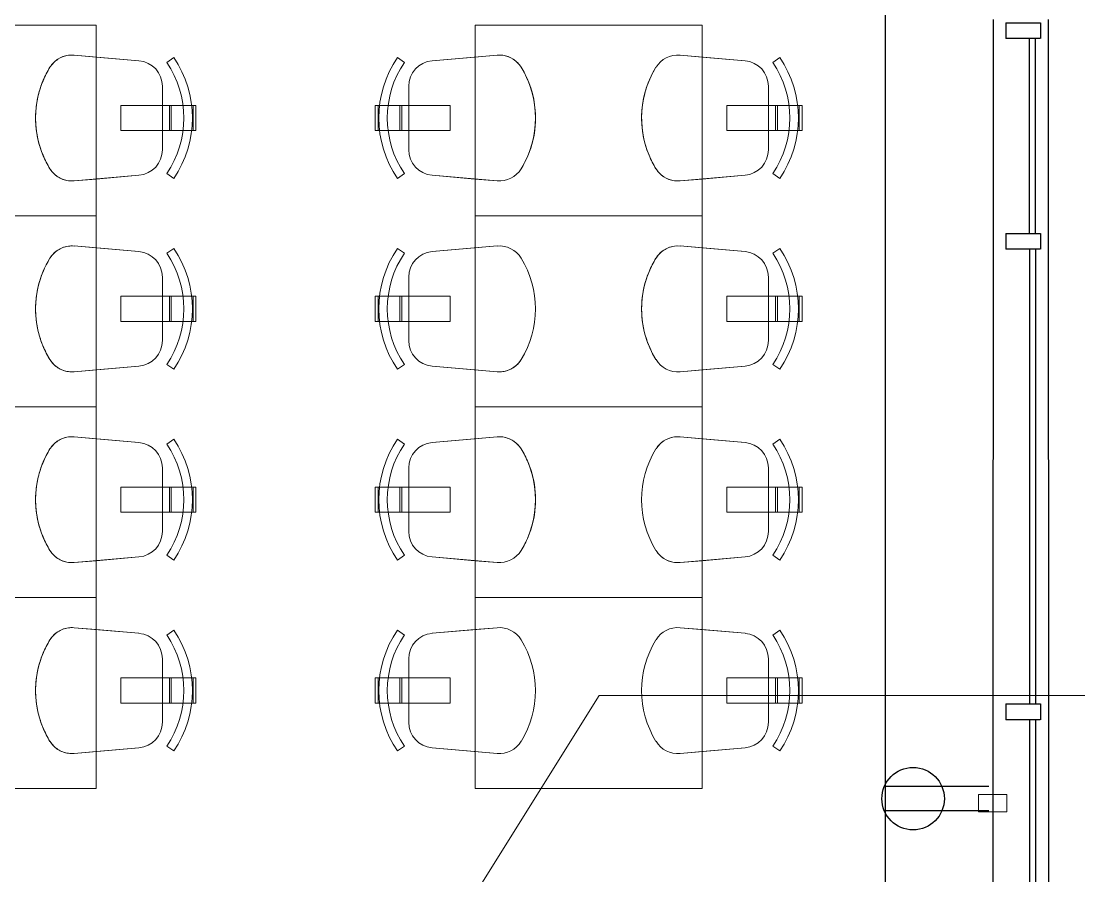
# Model space of a CAD drawing. Header units: inches. Extents: x 25273 to 28081, y 11840 to 13753.
# Drawn here: x 27738.3 to 27905.9, y 12159.6 to 12294.9 of the extents above; entities that cross this region are included whole.
import ezdxf
from ezdxf.xclip import XClip

# ---------------------------------------------------------------- set-up
doc = ezdxf.new("R2010")
doc.units = ezdxf.units.IN
doc.header["$MEASUREMENT"] = 0
doc.header["$XCLIPFRAME"] = 2
doc.linetypes.add('L1$0$Plaza America BA02$0$CENTER2', pattern=[1.125, 0.75, -0.125, 0.125, -0.125])
doc.linetypes.add('L1$0$SAG 02ATL Ste230PHII$0$CENTER2', pattern=[1.125, 0.75, -0.125, 0.125, -0.125])
for name, color, linetype in [('L1$0$A-Glaz', 92, 'Continuous'), ('L1$0$Plaza America BA02$0$A-Column grid', 252, 'L1$0$Plaza America BA02$0$CENTER2'), ('L1$0$SAG 02ATL Ste230PHII$0$A-Column grid', 252, 'L1$0$SAG 02ATL Ste230PHII$0$CENTER2')]:
    doc.layers.add(name, color=color, linetype=linetype)
for name, color, linetype, lineweight in [('X1$0$A-ANNO-KEYN', 231, 'Continuous', 9), ('X1$0$A-ANNO-NOTE', 131, 'Continuous', 30), ('X1$0$E-ELEC-FIXT', 91, 'Continuous', 9), ('X1$0$I-FURN', 30, 'Continuous', 9), ('X1$0$Plaza America_Tower 1_2nd Floor -REVIT_dwg', 8, 'Continuous', 9)]:
    doc.layers.add(name, color=color, linetype=linetype, lineweight=lineweight)

# ---------------------------------------------------------------- blocks, each defined once
blk = doc.blocks.new('L1')
at = {"layer": 'L1$0$A-Glaz'}
for p, q in [((27892.31, 12295.17), (27892.24, 12150.42)), ((27894.3, 12294.67), (27894.3, 12292.17)), ((27894.3, 12294.67), (27899.8, 12294.67)), ((27899.8, 12294.67), (27899.8, 12292.17)), ((27901.05, 12295.17), (27901.06, 12150.42)), ((27899.74, 12292.17), (27894.3, 12292.17)), ((27898.05, 12261.29), (27898.05, 12292.17)), ((27899.05, 12261.29), (27899.05, 12292.17)), ((27894.3, 12261.29), (27899.8, 12261.29)), ((27894.3, 12261.29), (27894.3, 12258.79)), ((27899.8, 12261.29), (27899.8, 12258.79)), ((27899.74, 12258.79), (27894.3, 12258.79)), ((27898.05, 12258.79), (27898.05, 12186.79)), ((27899.05, 12258.79), (27899.05, 12186.79)), ((27894.3, 12186.79), (27894.3, 12184.29)), ((27894.3, 12186.79), (27899.8, 12186.79)), ((27899.8, 12186.79), (27899.8, 12184.29)), ((27899.74, 12184.29), (27894.3, 12184.29)), ((27898.05, 12184.29), (27898.05, 12153.42)), ((27899.05, 12184.29), (27899.05, 12153.42))]:
    blk.add_line(p, q, dxfattribs=at)
at = {"layer": 'L1$0$Plaza America BA02$0$A-Column grid'}
blk.add_line((27875.23, 13666.96), (27875.23, 12053.77), dxfattribs=at)
at = {"layer": 'L1$0$SAG 02ATL Ste230PHII$0$A-Column grid', "linetype": 'Continuous'}
blk.add_line((27875.23, 13666.96), (27875.23, 12053.77), dxfattribs=at)
blk = doc.blocks.new('X1$0$30 x 60 table45 - 30 x 60 table-4786126-FIRST FLOOR POWER _ SIGNAL')
at = {"layer": 'X1$0$I-FURN'}
for p, q in [((3042.85, 795.88), (3006.85, 795.88)), ((3006.85, 795.88), (3006.85, 765.65)), ((3006.85, 765.65), (3006.85, 795.88)), ((3006.85, 795.88), (3042.85, 795.88)), ((3042.85, 765.65), (3042.85, 795.88)), ((3042.85, 795.88), (3042.85, 765.65)), ((3006.85, 765.65), (3042.85, 765.65)), ((3042.85, 765.65), (3006.85, 765.65))]:
    blk.add_line(p, q, dxfattribs=at)
blk = doc.blocks.new('X1$0$F-Chairs1 - Side 01-4785983-FIRST FLOOR POWER _ SIGNAL')
at = {"layer": 'X1$0$I-FURN'}
for p, q in [((-9.07, 9.03), (-9.96, 19.32)), ((-9.96, 19.32), (-9.66, 15.81)), ((-9.66, 15.81), (-9.96, 19.32)), ((9.96, 19.32), (9.07, 9.03)), ((9.66, 15.81), (9.96, 19.32)), ((9.96, 19.32), (9.66, 15.81)), ((-9.66, 15.81), (-9.07, 9.03)), ((-9.07, 9.03), (-9.66, 15.81)), ((9.07, 9.03), (9.66, 15.81)), ((9.66, 15.81), (9.07, 9.03)), ((-2, 11.91), (-2, 5.32)), ((2, 11.91), (-2, 11.91)), ((-2, 11.91), (2, 11.91)), ((-2, 5.32), (-2, 11.91)), ((2, 11.91), (2, 5.32)), ((2, 5.32), (2, 11.91)), ((5.02, 5.32), (-5.02, 5.32)), ((-5.02, 5.32), (5.02, 5.32)), ((5.02, 5.32), (-5.02, 5.32)), ((-2, 5.32), (-2, 3.91)), ((-2, 4.21), (-2, 5.32)), ((2, 5.32), (2, 4.21)), ((2, 3.91), (2, 5.32)), ((-9.57, 3.52), (-8.8, 4.64)), ((-8.8, 4.64), (-9.57, 3.52)), ((-9.57, 3.52), (-8.8, 4.64)), ((2, 4.21), (-2, 4.21)), ((-2, 2.09), (-2, 4.21)), ((-2, 3.91), (-2, 2.09)), ((-2, 3.91), (2, 3.91)), ((2, 4.21), (2, 2.09)), ((2, 2.09), (2, 3.91)), ((8.8, 4.64), (9.57, 3.52)), ((9.57, 3.52), (8.8, 4.64)), ((8.8, 4.64), (9.57, 3.52)), ((-2, 2.09), (-2, 0.72)), ((-2, 0.72), (-2, 2.09)), ((2, 2.09), (2, 0.72)), ((2, 0.72), (2, 2.09)), ((-2, 0.72), (-2, 0)), ((-2, 0.46), (-2, 0.72)), ((2, 0.46), (-2, 0.46)), ((-2, 0.46), (-2, 0)), ((2, 0.46), (-2, 0.46)), ((2, 0.72), (2, 0.46)), ((2, 0), (2, 0.72)), ((2, 0), (2, 0.46)), ((-2, 0), (2, 0)), ((-2, 0), (2, 0))]:
    blk.add_line(p, q, dxfattribs=at)
for centre, radius, start, end in [((0, 10.06), 15.35, 58.407, 121.593), ((0, 10.06), 15.35, 58.407, 121.593), ((0, 10.06), 15.35, 58.407, 121.593), ((-5.91, 19.67), 4.06, 121.593, 184.9697), ((-5.91, 19.67), 4.06, 121.593, 184.9697), ((-5.91, 19.67), 4.06, 121.593, 184.9697), ((5.91, 19.67), 4.06, 355.0303, 58.407), ((5.91, 19.67), 4.06, 355.0303, 58.407), ((5.91, 19.67), 4.06, 355.0303, 58.407), ((-5.02, 9.38), 4.06, 184.9697, 270), ((-5.02, 9.38), 4.06, 184.9697, 270), ((-5.02, 9.38), 4.06, 184.9697, 270), ((5.02, 9.38), 4.06, 270, 355.0303), ((5.02, 9.38), 4.06, 270, 355.0303), ((5.02, 9.38), 4.06, 270, 355.0303), ((0, 17.51), 16.94, 235.6197, 304.3803), ((0, 17.51), 16.94, 235.6197, 304.3803), ((0, 17.51), 16.94, 235.6197, 304.3803), ((0, 17.51), 15.59, 235.6197, 304.3803), ((0, 17.51), 15.59, 235.6197, 304.3803), ((0, 17.51), 15.59, 235.6197, 304.3803)]:
    blk.add_arc(centre, radius, start, end, dxfattribs=at)
blk = doc.blocks.new('X1$0$30 x 60 table46 - 30 x 60 table-4786140-FIRST FLOOR POWER _ SIGNAL')
at = {"layer": 'X1$0$I-FURN'}
for p, q in [((3042.85, 795.88), (3006.85, 795.88)), ((3006.85, 795.88), (3006.85, 765.65)), ((3006.85, 765.65), (3006.85, 795.88)), ((3006.85, 795.88), (3042.85, 795.88)), ((3042.85, 765.65), (3042.85, 795.88)), ((3042.85, 795.88), (3042.85, 765.65)), ((3006.85, 765.65), (3042.85, 765.65)), ((3042.85, 765.65), (3006.85, 765.65))]:
    blk.add_line(p, q, dxfattribs=at)
blk = doc.blocks.new('X1$0$F-Chairs1 - Side 01-V97-FIRST FLOOR POWER _ SIGNAL')
at = {"layer": 'X1$0$I-FURN'}
for p, q in [((-9.07, 9.03), (-9.96, 19.32)), ((-9.96, 19.32), (-9.66, 15.81)), ((-9.66, 15.81), (-9.96, 19.32)), ((9.96, 19.32), (9.07, 9.03)), ((9.66, 15.81), (9.96, 19.32)), ((9.96, 19.32), (9.66, 15.81)), ((-9.66, 15.81), (-9.07, 9.03)), ((-9.07, 9.03), (-9.66, 15.81)), ((9.07, 9.03), (9.66, 15.81)), ((9.66, 15.81), (9.07, 9.03)), ((-2, 11.91), (-2, 5.32)), ((2, 11.91), (-2, 11.91)), ((-2, 11.91), (2, 11.91)), ((-2, 5.32), (-2, 11.91)), ((2, 11.91), (2, 5.32)), ((2, 5.32), (2, 11.91)), ((5.02, 5.32), (-5.02, 5.32)), ((-5.02, 5.32), (5.02, 5.32)), ((5.02, 5.32), (-5.02, 5.32)), ((-2, 5.32), (-2, 3.91)), ((-2, 4.21), (-2, 5.32)), ((2, 5.32), (2, 4.21)), ((2, 3.91), (2, 5.32)), ((-9.57, 3.52), (-8.8, 4.64)), ((-8.8, 4.64), (-9.57, 3.52)), ((-9.57, 3.52), (-8.8, 4.64)), ((2, 4.21), (-2, 4.21)), ((-2, 2.09), (-2, 4.21)), ((-2, 3.91), (-2, 2.09)), ((-2, 3.91), (2, 3.91)), ((2, 4.21), (2, 2.09)), ((2, 2.09), (2, 3.91)), ((8.8, 4.64), (9.57, 3.52)), ((9.57, 3.52), (8.8, 4.64)), ((8.8, 4.64), (9.57, 3.52)), ((-2, 2.09), (-2, 0.72)), ((-2, 0.72), (-2, 2.09)), ((2, 2.09), (2, 0.72)), ((2, 0.72), (2, 2.09)), ((-2, 0.72), (-2, 0)), ((-2, 0.46), (-2, 0.72)), ((2, 0.46), (-2, 0.46)), ((-2, 0.46), (-2, 0)), ((2, 0.46), (-2, 0.46)), ((2, 0.72), (2, 0.46)), ((2, 0), (2, 0.72)), ((2, 0), (2, 0.46)), ((-2, 0), (2, 0)), ((-2, 0), (2, 0))]:
    blk.add_line(p, q, dxfattribs=at)
for centre, radius, start, end in [((0, 10.06), 15.35, 58.407, 121.593), ((0, 10.06), 15.35, 58.407, 121.593), ((0, 10.06), 15.35, 67.4335, 103.5399), ((0, 10.06), 15.35, 112.5665, 121.593), ((0, 10.06), 15.35, 103.5399, 112.5665), ((0, 10.06), 15.35, 58.407, 67.4335), ((-5.91, 19.67), 4.06, 121.593, 184.9697), ((-5.91, 19.67), 4.06, 121.593, 184.9697), ((-5.91, 19.67), 4.06, 134.2684, 159.6191), ((-5.91, 19.67), 4.06, 121.593, 134.2684), ((5.91, 19.67), 4.06, 355.0303, 58.407), ((5.91, 19.67), 4.06, 355.0303, 58.407), ((5.91, 19.67), 4.06, 355.0303, 58.407), ((-5.91, 19.67), 4.06, 159.6191, 184.9697), ((-5.02, 9.38), 4.06, 184.9697, 270), ((-5.02, 9.38), 4.06, 184.9697, 270), ((-5.02, 9.38), 4.06, 184.9697, 270), ((5.02, 9.38), 4.06, 270, 355.0303), ((5.02, 9.38), 4.06, 270, 355.0303), ((5.02, 9.38), 4.06, 270, 355.0303), ((0, 17.51), 16.94, 235.6197, 304.3803), ((0, 17.51), 16.94, 235.6197, 304.3803), ((0, 17.51), 16.94, 235.6197, 304.3803), ((0, 17.51), 15.59, 235.6197, 304.3803), ((0, 17.51), 15.59, 235.6197, 304.3803), ((0, 17.51), 15.59, 235.6197, 304.3803)]:
    blk.add_arc(centre, radius, start, end, dxfattribs=at)
blk = doc.blocks.new('X1$0$30 x 60 table47 - 30 x 60 table-4786154-FIRST FLOOR POWER _ SIGNAL')
at = {"layer": 'X1$0$I-FURN'}
for p, q in [((3042.85, 795.88), (3006.85, 795.88)), ((3006.85, 795.88), (3006.85, 765.65)), ((3006.85, 765.65), (3006.85, 795.88)), ((3006.85, 795.88), (3042.85, 795.88)), ((3042.85, 765.65), (3042.85, 795.88)), ((3042.85, 795.88), (3042.85, 765.65)), ((3006.85, 765.65), (3042.85, 765.65)), ((3042.85, 765.65), (3006.85, 765.65))]:
    blk.add_line(p, q, dxfattribs=at)
blk = doc.blocks.new('X1$0$F-Chairs1 - Side 01-V98-FIRST FLOOR POWER _ SIGNAL')
at = {"layer": 'X1$0$I-FURN'}
for p, q in [((-9.07, 9.03), (-9.96, 19.32)), ((-9.96, 19.32), (-9.66, 15.81)), ((-9.66, 15.81), (-9.96, 19.32)), ((9.96, 19.32), (9.07, 9.03)), ((9.66, 15.81), (9.96, 19.32)), ((9.96, 19.32), (9.66, 15.81)), ((-9.66, 15.81), (-9.07, 9.03)), ((-9.07, 9.03), (-9.66, 15.81)), ((9.07, 9.03), (9.66, 15.81)), ((9.66, 15.81), (9.07, 9.03)), ((-2, 11.91), (-2, 5.32)), ((2, 11.91), (-2, 11.91)), ((-2, 11.91), (2, 11.91)), ((-2, 5.32), (-2, 11.91)), ((2, 11.91), (2, 5.32)), ((2, 5.32), (2, 11.91)), ((5.02, 5.32), (-5.02, 5.32)), ((-5.02, 5.32), (5.02, 5.32)), ((5.02, 5.32), (-5.02, 5.32)), ((-2, 5.32), (-2, 3.91)), ((-2, 4.21), (-2, 5.32)), ((2, 5.32), (2, 4.21)), ((2, 3.91), (2, 5.32)), ((-9.57, 3.52), (-8.8, 4.64)), ((-8.8, 4.64), (-9.57, 3.52)), ((-9.57, 3.52), (-8.8, 4.64)), ((2, 4.21), (-2, 4.21)), ((-2, 2.09), (-2, 4.21)), ((-2, 3.91), (-2, 2.09)), ((-2, 3.91), (2, 3.91)), ((2, 4.21), (2, 2.09)), ((2, 2.09), (2, 3.91)), ((8.8, 4.64), (9.57, 3.52)), ((9.57, 3.52), (8.8, 4.64)), ((8.8, 4.64), (9.57, 3.52)), ((-2, 2.09), (-2, 0.72)), ((-2, 0.72), (-2, 2.09)), ((2, 2.09), (2, 0.72)), ((2, 0.72), (2, 2.09)), ((-2, 0.72), (-2, 0)), ((-2, 0.46), (-2, 0.72)), ((2, 0.46), (-2, 0.46)), ((-2, 0.46), (-2, 0)), ((2, 0.46), (-2, 0.46)), ((2, 0.72), (2, 0.46)), ((2, 0), (2, 0.72)), ((2, 0), (2, 0.46)), ((-2, 0), (2, 0)), ((-2, 0), (2, 0))]:
    blk.add_line(p, q, dxfattribs=at)
for centre, radius, start, end in [((0, 10.06), 15.35, 58.407, 121.593), ((0, 10.06), 15.35, 58.407, 121.593), ((0, 10.06), 15.35, 58.407, 121.593), ((-5.91, 19.67), 4.06, 121.593, 184.9697), ((-5.91, 19.67), 4.06, 121.593, 184.9697), ((-5.91, 19.67), 4.06, 121.593, 184.9697), ((5.91, 19.67), 4.06, 355.0303, 58.407), ((5.91, 19.67), 4.06, 355.0303, 58.407), ((5.91, 19.67), 4.06, 33.0563, 58.407), ((5.91, 19.67), 4.06, 7.7056, 33.0563), ((5.91, 19.67), 4.06, 355.0303, 7.7056), ((-5.02, 9.38), 4.06, 184.9697, 270), ((-5.02, 9.38), 4.06, 184.9697, 270), ((-5.02, 9.38), 4.06, 184.9697, 270), ((5.02, 9.38), 4.06, 270, 355.0303), ((5.02, 9.38), 4.06, 270, 355.0303), ((5.02, 9.38), 4.06, 270, 355.0303), ((0, 17.51), 16.94, 235.6197, 304.3803), ((0, 17.51), 16.94, 235.6197, 304.3803), ((0, 17.51), 16.94, 235.6197, 304.3803), ((0, 17.51), 15.59, 235.6197, 304.3803), ((0, 17.51), 15.59, 235.6197, 304.3803), ((0, 17.51), 15.59, 235.6197, 304.3803)]:
    blk.add_arc(centre, radius, start, end, dxfattribs=at)
blk = doc.blocks.new('X1$0$30 x 60 table48 - 30 x 60 table-4786168-FIRST FLOOR POWER _ SIGNAL')
at = {"layer": 'X1$0$I-FURN'}
for p, q in [((3042.85, 795.88), (3006.85, 795.88)), ((3006.85, 795.88), (3006.85, 765.65)), ((3006.85, 765.65), (3006.85, 795.88)), ((3006.85, 795.88), (3042.85, 795.88)), ((3042.85, 765.65), (3042.85, 795.88)), ((3042.85, 795.88), (3042.85, 765.65)), ((3006.85, 765.65), (3042.85, 765.65)), ((3042.85, 765.65), (3006.85, 765.65))]:
    blk.add_line(p, q, dxfattribs=at)
blk = doc.blocks.new('X1$0$F-Chairs1 - Side 01-V99-FIRST FLOOR POWER _ SIGNAL')
at = {"layer": 'X1$0$I-FURN'}
for p, q in [((-9.07, 9.03), (-9.96, 19.32)), ((-9.96, 19.32), (-9.66, 15.81)), ((-9.66, 15.81), (-9.96, 19.32)), ((9.96, 19.32), (9.07, 9.03)), ((9.66, 15.81), (9.96, 19.32)), ((9.96, 19.32), (9.66, 15.81)), ((-9.66, 15.81), (-9.07, 9.03)), ((-9.07, 9.03), (-9.66, 15.81)), ((9.07, 9.03), (9.66, 15.81)), ((9.66, 15.81), (9.07, 9.03)), ((-2, 11.91), (-2, 5.32)), ((2, 11.91), (-2, 11.91)), ((-2, 11.91), (2, 11.91)), ((-2, 5.32), (-2, 11.91)), ((2, 11.91), (2, 5.32)), ((2, 5.32), (2, 11.91)), ((5.02, 5.32), (-5.02, 5.32)), ((-5.02, 5.32), (5.02, 5.32)), ((5.02, 5.32), (-5.02, 5.32)), ((-2, 5.32), (-2, 3.91)), ((-2, 4.21), (-2, 5.32)), ((2, 5.32), (2, 4.21)), ((2, 3.91), (2, 5.32)), ((-9.57, 3.52), (-8.8, 4.64)), ((-8.8, 4.64), (-9.57, 3.52)), ((-9.57, 3.52), (-8.8, 4.64)), ((2, 4.21), (-2, 4.21)), ((-2, 2.09), (-2, 4.21)), ((-2, 3.91), (-2, 2.09)), ((-2, 3.91), (2, 3.91)), ((2, 4.21), (2, 2.09)), ((2, 2.09), (2, 3.91)), ((8.8, 4.64), (9.57, 3.52)), ((9.57, 3.52), (8.8, 4.64)), ((8.8, 4.64), (9.57, 3.52)), ((-2, 2.09), (-2, 0.72)), ((-2, 0.72), (-2, 2.09)), ((2, 2.09), (2, 0.72)), ((2, 0.72), (2, 2.09)), ((-2, 0.72), (-2, 0)), ((-2, 0.46), (-2, 0.72)), ((2, 0.46), (-2, 0.46)), ((-2, 0.46), (-2, 0)), ((2, 0.46), (-2, 0.46)), ((2, 0.72), (2, 0.46)), ((2, 0), (2, 0.72)), ((2, 0), (2, 0.46)), ((-2, 0), (2, 0)), ((-2, 0), (2, 0))]:
    blk.add_line(p, q, dxfattribs=at)
for centre, radius, start, end in [((0, 10.06), 15.35, 58.407, 121.593), ((0, 10.06), 15.35, 58.407, 121.593), ((0, 10.06), 15.35, 94.5133, 121.593), ((0, 10.06), 15.35, 58.407, 94.5133), ((-5.91, 19.67), 4.06, 121.593, 184.9697), ((-5.91, 19.67), 4.06, 121.593, 184.9697), ((-5.91, 19.67), 4.06, 146.9437, 172.2944), ((-5.91, 19.67), 4.06, 121.593, 146.9437), ((5.91, 19.67), 4.06, 355.0303, 58.407), ((5.91, 19.67), 4.06, 355.0303, 58.407), ((5.91, 19.67), 4.06, 355.0303, 58.407), ((-5.91, 19.67), 4.06, 172.2944, 184.9697), ((-5.02, 9.38), 4.06, 184.9697, 270), ((-5.02, 9.38), 4.06, 184.9697, 270), ((-5.02, 9.38), 4.06, 184.9697, 270), ((5.02, 9.38), 4.06, 270, 355.0303), ((5.02, 9.38), 4.06, 270, 355.0303), ((5.02, 9.38), 4.06, 270, 355.0303), ((0, 17.51), 16.94, 235.6197, 304.3803), ((0, 17.51), 16.94, 235.6197, 304.3803), ((0, 17.51), 16.94, 235.6197, 304.3803), ((0, 17.51), 15.59, 235.6197, 304.3803), ((0, 17.51), 15.59, 235.6197, 304.3803), ((0, 17.51), 15.59, 235.6197, 304.3803)]:
    blk.add_arc(centre, radius, start, end, dxfattribs=at)
blk = doc.blocks.new('X1$0$F-Chairs1 - Side 01-V157-FIRST FLOOR POWER _ SIGNAL')
at = {"layer": 'X1$0$I-FURN'}
for p, q in [((2, 0), (-2, 0)), ((-2, 0), (-2, -0.46)), ((2, 0), (-2, 0)), ((-2, 0), (-2, -0.7)), ((2, -0.46), (2, 0)), ((2, -0.7), (2, 0)), ((-2, -0.46), (2, -0.46)), ((-2, -0.46), (2, -0.46)), ((-2, -0.7), (-2, -0.46)), ((-2, -0.72), (-2, -2.09)), ((-2, -2.09), (-2, -0.72)), ((2, -0.46), (2, -0.7)), ((2, -0.72), (2, -2.09)), ((2, -2.09), (2, -0.72)), ((-2, -2.09), (-2, -3.91)), ((-2, -4.21), (-2, -2.09)), ((2, -2.09), (2, -4.21)), ((2, -3.91), (2, -2.09)), ((-9.57, -3.52), (-8.8, -4.64)), ((-9.57, -3.52), (-8.8, -4.64)), ((-8.8, -4.64), (-9.57, -3.52)), ((-2, -3.91), (-2, -5.32)), ((2, -3.91), (-2, -3.91)), ((-2, -4.21), (2, -4.21)), ((-2, -5.32), (-2, -4.21)), ((2, -5.32), (2, -3.91)), ((2, -4.21), (2, -5.32)), ((8.8, -4.64), (9.57, -3.52)), ((8.8, -4.64), (9.57, -3.52)), ((9.57, -3.52), (8.8, -4.64)), ((5.02, -5.32), (-5.02, -5.32)), ((5.02, -5.32), (-5.02, -5.32)), ((-5.02, -5.32), (5.02, -5.32)), ((-2, -5.32), (-2, -11.91)), ((-2, -11.91), (-2, -5.32)), ((2, -5.32), (2, -11.91)), ((2, -11.91), (2, -5.32)), ((-9.07, -9.03), (-9.96, -19.32)), ((-9.07, -9.03), (-9.66, -15.81)), ((-9.66, -15.81), (-9.07, -9.03)), ((9.96, -19.32), (9.07, -9.03)), ((9.66, -15.81), (9.07, -9.03)), ((9.07, -9.03), (9.66, -15.81)), ((2, -11.91), (-2, -11.91)), ((-2, -11.91), (2, -11.91)), ((-9.66, -15.81), (-9.96, -19.32)), ((-9.96, -19.32), (-9.66, -15.81)), ((9.96, -19.32), (9.66, -15.81)), ((9.66, -15.81), (9.96, -19.32))]:
    blk.add_line(p, q, dxfattribs=at)
for centre, radius, start, end in [((0, -17.51), 16.94, 55.6197, 124.3803), ((0, -17.51), 16.94, 55.6197, 124.3803), ((0, -17.51), 16.94, 55.6197, 124.3803), ((0, -17.51), 15.59, 55.6197, 124.3803), ((0, -17.51), 15.59, 55.6197, 124.3803), ((0, -17.51), 15.59, 55.6197, 124.3803), ((-5.02, -9.38), 4.06, 90, 175.0303), ((-5.02, -9.38), 4.06, 90, 175.0303), ((-5.02, -9.38), 4.06, 90, 175.0303), ((5.02, -9.38), 4.06, 4.9697, 90), ((5.02, -9.38), 4.06, 4.9697, 90), ((5.02, -9.38), 4.06, 4.9697, 90), ((-5.91, -19.67), 4.06, 175.0303, 238.407), ((-5.91, -19.67), 4.06, 175.0303, 238.407), ((-5.91, -19.67), 4.06, 175.0303, 238.407), ((5.91, -19.67), 4.06, 301.593, 4.9697), ((5.91, -19.67), 4.06, 301.593, 4.9697), ((5.91, -19.67), 4.06, 301.593, 4.9697), ((0, -10.06), 15.35, 238.407, 301.593), ((0, -10.06), 15.35, 238.407, 301.593), ((0, -10.06), 15.35, 238.407, 301.593)]:
    blk.add_arc(centre, radius, start, end, dxfattribs=at)
blk = doc.blocks.new('X1$0$F-Chairs1 - Side 01-V158-FIRST FLOOR POWER _ SIGNAL')
at = {"layer": 'X1$0$I-FURN'}
for p, q in [((2, 0), (-2, 0)), ((-2, 0), (-2, -0.46)), ((2, 0), (-2, 0)), ((-2, 0), (-2, -0.7)), ((2, -0.46), (2, 0)), ((2, -0.7), (2, 0)), ((-2, -0.46), (2, -0.46)), ((-2, -0.46), (2, -0.46)), ((-2, -0.7), (-2, -0.46)), ((-2, -0.72), (-2, -2.09)), ((-2, -2.09), (-2, -0.72)), ((2, -0.46), (2, -0.7)), ((2, -0.72), (2, -2.09)), ((2, -2.09), (2, -0.72)), ((-2, -2.09), (-2, -3.91)), ((-2, -4.21), (-2, -2.09)), ((2, -2.09), (2, -4.21)), ((2, -3.91), (2, -2.09)), ((-9.57, -3.52), (-8.8, -4.64)), ((-9.57, -3.52), (-8.8, -4.64)), ((-8.8, -4.64), (-9.57, -3.52)), ((-2, -3.91), (-2, -5.32)), ((2, -3.91), (-2, -3.91)), ((-2, -4.21), (2, -4.21)), ((-2, -5.32), (-2, -4.21)), ((2, -5.32), (2, -3.91)), ((2, -4.21), (2, -5.32)), ((8.8, -4.64), (9.57, -3.52)), ((8.8, -4.64), (9.57, -3.52)), ((9.57, -3.52), (8.8, -4.64)), ((5.02, -5.32), (-5.02, -5.32)), ((5.02, -5.32), (-5.02, -5.32)), ((-5.02, -5.32), (5.02, -5.32)), ((-2, -5.32), (-2, -11.91)), ((-2, -11.91), (-2, -5.32)), ((2, -5.32), (2, -11.91)), ((2, -11.91), (2, -5.32)), ((-9.07, -9.03), (-9.96, -19.32)), ((-9.07, -9.03), (-9.66, -15.81)), ((-9.66, -15.81), (-9.07, -9.03)), ((9.96, -19.32), (9.07, -9.03)), ((9.66, -15.81), (9.07, -9.03)), ((9.07, -9.03), (9.66, -15.81)), ((2, -11.91), (-2, -11.91)), ((-2, -11.91), (2, -11.91)), ((-9.66, -15.81), (-9.96, -19.32)), ((-9.96, -19.32), (-9.66, -15.81)), ((9.96, -19.32), (9.66, -15.81)), ((9.66, -15.81), (9.96, -19.32))]:
    blk.add_line(p, q, dxfattribs=at)
for centre, radius, start, end in [((0, -17.51), 16.94, 55.6197, 124.3803), ((0, -17.51), 16.94, 55.6197, 124.3803), ((0, -17.51), 16.94, 55.6197, 124.3803), ((0, -17.51), 15.59, 55.6197, 124.3803), ((0, -17.51), 15.59, 55.6197, 124.3803), ((0, -17.51), 15.59, 55.6197, 124.3803), ((-5.02, -9.38), 4.06, 90, 175.0303), ((-5.02, -9.38), 4.06, 90, 175.0303), ((-5.02, -9.38), 4.06, 90, 175.0303), ((5.02, -9.38), 4.06, 4.9697, 90), ((5.02, -9.38), 4.06, 4.9697, 90), ((5.02, -9.38), 4.06, 4.9697, 90), ((-5.91, -19.67), 4.06, 175.0303, 238.407), ((-5.91, -19.67), 4.06, 175.0303, 238.407), ((-5.91, -19.67), 4.06, 175.0303, 187.7056), ((5.91, -19.67), 4.06, 301.593, 4.9697), ((5.91, -19.67), 4.06, 301.593, 4.9697), ((5.91, -19.67), 4.06, 352.2944, 4.9697), ((-5.91, -19.67), 4.06, 187.7056, 238.407), ((5.91, -19.67), 4.06, 301.593, 352.2944), ((0, -10.06), 15.35, 238.407, 301.593), ((0, -10.06), 15.35, 238.407, 301.593), ((0, -10.06), 15.35, 238.407, 301.593)]:
    blk.add_arc(centre, radius, start, end, dxfattribs=at)
blk = doc.blocks.new('X1$0$F-Chairs1 - Side 01-V159-FIRST FLOOR POWER _ SIGNAL')
at = {"layer": 'X1$0$I-FURN'}
for p, q in [((2, 0), (-2, 0)), ((-2, 0), (-2, -0.46)), ((2, 0), (-2, 0)), ((-2, 0), (-2, -0.7)), ((2, -0.46), (2, 0)), ((2, -0.7), (2, 0)), ((-2, -0.46), (2, -0.46)), ((-2, -0.46), (2, -0.46)), ((-2, -0.7), (-2, -0.46)), ((-2, -0.72), (-2, -2.09)), ((-2, -2.09), (-2, -0.72)), ((2, -0.46), (2, -0.7)), ((2, -0.72), (2, -2.09)), ((2, -2.09), (2, -0.72)), ((-2, -2.09), (-2, -3.91)), ((-2, -4.21), (-2, -2.09)), ((2, -2.09), (2, -4.21)), ((2, -3.91), (2, -2.09)), ((-9.57, -3.52), (-8.8, -4.64)), ((-9.57, -3.52), (-8.8, -4.64)), ((-8.8, -4.64), (-9.57, -3.52)), ((-2, -3.91), (-2, -5.32)), ((2, -3.91), (-2, -3.91)), ((-2, -4.21), (2, -4.21)), ((-2, -5.32), (-2, -4.21)), ((2, -5.32), (2, -3.91)), ((2, -4.21), (2, -5.32)), ((8.8, -4.64), (9.57, -3.52)), ((8.8, -4.64), (9.57, -3.52)), ((9.57, -3.52), (8.8, -4.64)), ((5.02, -5.32), (-5.02, -5.32)), ((5.02, -5.32), (-5.02, -5.32)), ((-5.02, -5.32), (5.02, -5.32)), ((-2, -5.32), (-2, -11.91)), ((-2, -11.91), (-2, -5.32)), ((2, -5.32), (2, -11.91)), ((2, -11.91), (2, -5.32)), ((-9.07, -9.03), (-9.96, -19.32)), ((-9.07, -9.03), (-9.66, -15.81)), ((-9.66, -15.81), (-9.07, -9.03)), ((9.96, -19.32), (9.07, -9.03)), ((9.66, -15.81), (9.07, -9.03)), ((9.07, -9.03), (9.66, -15.81)), ((2, -11.91), (-2, -11.91)), ((-2, -11.91), (2, -11.91)), ((-9.66, -15.81), (-9.96, -19.32)), ((-9.96, -19.32), (-9.66, -15.81)), ((9.96, -19.32), (9.66, -15.81)), ((9.66, -15.81), (9.96, -19.32))]:
    blk.add_line(p, q, dxfattribs=at)
for centre, radius, start, end in [((0, -17.51), 16.94, 55.6197, 124.3803), ((0, -17.51), 16.94, 55.6197, 124.3803), ((0, -17.51), 16.94, 55.6197, 124.3803), ((0, -17.51), 15.59, 55.6197, 124.3803), ((0, -17.51), 15.59, 55.6197, 124.3803), ((0, -17.51), 15.59, 55.6197, 124.3803), ((-5.02, -9.38), 4.06, 90, 175.0303), ((-5.02, -9.38), 4.06, 90, 175.0303), ((-5.02, -9.38), 4.06, 90, 175.0303), ((5.02, -9.38), 4.06, 4.9697, 90), ((5.02, -9.38), 4.06, 4.9697, 90), ((5.02, -9.38), 4.06, 4.9697, 90), ((-5.91, -19.67), 4.06, 175.0303, 238.407), ((-5.91, -19.67), 4.06, 175.0303, 238.407), ((-5.91, -19.67), 4.06, 175.0303, 200.3809), ((5.91, -19.67), 4.06, 301.593, 4.9697), ((5.91, -19.67), 4.06, 301.593, 4.9697), ((5.91, -19.67), 4.06, 301.593, 4.9697), ((-5.91, -19.67), 4.06, 200.3809, 213.0563), ((-5.91, -19.67), 4.06, 213.0563, 225.7316), ((-5.91, -19.67), 4.06, 225.7316, 238.407), ((0, -10.06), 15.35, 238.407, 301.593), ((0, -10.06), 15.35, 238.407, 301.593), ((0, -10.06), 15.35, 238.407, 247.4335), ((0, -10.06), 15.35, 265.4867, 301.593), ((0, -10.06), 15.35, 247.4335, 265.4867)]:
    blk.add_arc(centre, radius, start, end, dxfattribs=at)
blk = doc.blocks.new('X1$0$F-Chairs1 - Side 01-V160-FIRST FLOOR POWER _ SIGNAL')
at = {"layer": 'X1$0$I-FURN'}
for p, q in [((2, 0), (-2, 0)), ((-2, 0), (-2, -0.46)), ((2, 0), (-2, 0)), ((-2, 0), (-2, -0.7)), ((2, -0.46), (2, 0)), ((2, -0.7), (2, 0)), ((-2, -0.46), (2, -0.46)), ((-2, -0.46), (2, -0.46)), ((-2, -0.7), (-2, -0.46)), ((-2, -0.72), (-2, -2.09)), ((-2, -2.09), (-2, -0.72)), ((2, -0.46), (2, -0.7)), ((2, -0.72), (2, -2.09)), ((2, -2.09), (2, -0.72)), ((-2, -2.09), (-2, -3.91)), ((-2, -4.21), (-2, -2.09)), ((2, -2.09), (2, -4.21)), ((2, -3.91), (2, -2.09)), ((-9.57, -3.52), (-8.8, -4.64)), ((-9.57, -3.52), (-8.8, -4.64)), ((-8.8, -4.64), (-9.57, -3.52)), ((-2, -3.91), (-2, -5.32)), ((2, -3.91), (-2, -3.91)), ((-2, -4.21), (2, -4.21)), ((-2, -5.32), (-2, -4.21)), ((2, -5.32), (2, -3.91)), ((2, -4.21), (2, -5.32)), ((8.8, -4.64), (9.57, -3.52)), ((8.8, -4.64), (9.57, -3.52)), ((9.57, -3.52), (8.8, -4.64)), ((5.02, -5.32), (-5.02, -5.32)), ((5.02, -5.32), (-5.02, -5.32)), ((-5.02, -5.32), (5.02, -5.32)), ((-2, -5.32), (-2, -11.91)), ((-2, -11.91), (-2, -5.32)), ((2, -5.32), (2, -11.91)), ((2, -11.91), (2, -5.32)), ((-9.07, -9.03), (-9.96, -19.32)), ((-9.07, -9.03), (-9.66, -15.81)), ((-9.66, -15.81), (-9.07, -9.03)), ((9.96, -19.32), (9.07, -9.03)), ((9.66, -15.81), (9.07, -9.03)), ((9.07, -9.03), (9.66, -15.81)), ((2, -11.91), (-2, -11.91)), ((-2, -11.91), (2, -11.91)), ((-9.66, -15.81), (-9.96, -19.32)), ((-9.96, -19.32), (-9.66, -15.81)), ((9.96, -19.32), (9.66, -15.81)), ((9.66, -15.81), (9.96, -19.32))]:
    blk.add_line(p, q, dxfattribs=at)
for centre, radius, start, end in [((0, -17.51), 16.94, 55.6197, 124.3803), ((0, -17.51), 16.94, 55.6197, 124.3803), ((0, -17.51), 16.94, 55.6197, 124.3803), ((0, -17.51), 15.59, 55.6197, 124.3803), ((0, -17.51), 15.59, 55.6197, 124.3803), ((0, -17.51), 15.59, 55.6197, 124.3803), ((-5.02, -9.38), 4.06, 90, 175.0303), ((-5.02, -9.38), 4.06, 90, 175.0303), ((-5.02, -9.38), 4.06, 90, 175.0303), ((5.02, -9.38), 4.06, 4.9697, 90), ((5.02, -9.38), 4.06, 4.9697, 90), ((5.02, -9.38), 4.06, 4.9697, 90), ((-5.91, -19.67), 4.06, 175.0303, 238.407), ((-5.91, -19.67), 4.06, 175.0303, 238.407), ((-5.91, -19.67), 4.06, 175.0303, 238.407), ((5.91, -19.67), 4.06, 301.593, 4.9697), ((5.91, -19.67), 4.06, 301.593, 4.9697), ((5.91, -19.67), 4.06, 352.2944, 4.9697), ((5.91, -19.67), 4.06, 301.593, 352.2944), ((0, -10.06), 15.35, 238.407, 301.593), ((0, -10.06), 15.35, 238.407, 301.593), ((0, -10.06), 15.35, 238.407, 292.5665), ((0, -10.06), 15.35, 292.5665, 301.593)]:
    blk.add_arc(centre, radius, start, end, dxfattribs=at)
blk = doc.blocks.new('X1$0$30 x 60 table22 - 30 x 60 table-5036654-FIRST FLOOR POWER _ SIGNAL')
at = {"layer": 'X1$0$I-FURN'}
for p, q in [((3042.85, 795.88), (3006.85, 795.88)), ((3006.85, 795.88), (3006.85, 765.65)), ((3006.85, 765.65), (3006.85, 795.88)), ((3006.85, 795.88), (3042.85, 795.88)), ((3042.85, 765.65), (3042.85, 795.88)), ((3042.85, 795.88), (3042.85, 765.65)), ((3006.85, 765.65), (3042.85, 765.65)), ((3042.85, 765.65), (3006.85, 765.65))]:
    blk.add_line(p, q, dxfattribs=at)
blk = doc.blocks.new('X1$0$30 x 60 table24 - 30 x 60 table-5036667-FIRST FLOOR POWER _ SIGNAL')
at = {"layer": 'X1$0$I-FURN'}
for p, q in [((3042.85, 795.88), (3006.85, 795.88)), ((3006.85, 795.88), (3006.85, 765.65)), ((3006.85, 765.65), (3006.85, 795.88)), ((3006.85, 795.88), (3042.85, 795.88)), ((3042.85, 765.65), (3042.85, 795.88)), ((3042.85, 795.88), (3042.85, 765.65)), ((3006.85, 765.65), (3042.85, 765.65)), ((3042.85, 765.65), (3006.85, 765.65))]:
    blk.add_line(p, q, dxfattribs=at)
blk = doc.blocks.new('X1$0$30 x 60 table29 - 30 x 60 table-5036680-FIRST FLOOR POWER _ SIGNAL')
at = {"layer": 'X1$0$I-FURN'}
for p, q in [((3042.85, 795.88), (3006.85, 795.88)), ((3006.85, 795.88), (3006.85, 765.65)), ((3006.85, 765.65), (3006.85, 795.88)), ((3006.85, 795.88), (3042.85, 795.88)), ((3042.85, 765.65), (3042.85, 795.88)), ((3042.85, 795.88), (3042.85, 765.65)), ((3006.85, 765.65), (3042.85, 765.65)), ((3042.85, 765.65), (3006.85, 765.65))]:
    blk.add_line(p, q, dxfattribs=at)
blk = doc.blocks.new('X1$0$30 x 60 table30 - 30 x 60 table-5036693-FIRST FLOOR POWER _ SIGNAL')
at = {"layer": 'X1$0$I-FURN'}
for p, q in [((3042.85, 795.88), (3006.85, 795.88)), ((3006.85, 795.88), (3006.85, 765.65)), ((3006.85, 765.65), (3006.85, 795.88)), ((3006.85, 795.88), (3042.85, 795.88)), ((3042.85, 765.65), (3042.85, 795.88)), ((3042.85, 795.88), (3042.85, 765.65)), ((3006.85, 765.65), (3042.85, 765.65)), ((3042.85, 765.65), (3006.85, 765.65))]:
    blk.add_line(p, q, dxfattribs=at)
blk = doc.blocks.new('X1$0$F-Chairs1 - Side 01-V165-FIRST FLOOR POWER _ SIGNAL')
at = {"layer": 'X1$0$I-FURN'}
for p, q in [((2, 0), (-2, 0)), ((-2, 0), (-2, -0.46)), ((2, 0), (-2, 0)), ((-2, 0), (-2, -0.72)), ((2, -0.46), (2, 0)), ((2, -0.72), (2, 0)), ((-2, -0.46), (2, -0.46)), ((-2, -0.46), (2, -0.46)), ((-2, -0.72), (-2, -0.46)), ((-2, -0.72), (-2, -2.09)), ((-2, -2.09), (-2, -0.72)), ((2, -0.46), (2, -0.72)), ((2, -0.72), (2, -2.09)), ((2, -2.09), (2, -0.72)), ((-2, -2.09), (-2, -3.91)), ((-2, -4.21), (-2, -2.09)), ((2, -2.09), (2, -4.21)), ((2, -3.91), (2, -2.09)), ((-9.57, -3.52), (-8.8, -4.64)), ((-9.57, -3.52), (-8.8, -4.64)), ((-8.8, -4.64), (-9.57, -3.52)), ((-2, -3.91), (-2, -5.32)), ((2, -3.91), (-2, -3.91)), ((-2, -4.21), (2, -4.21)), ((-2, -5.32), (-2, -4.21)), ((2, -5.32), (2, -3.91)), ((2, -4.21), (2, -5.32)), ((8.8, -4.64), (9.57, -3.52)), ((8.8, -4.64), (9.57, -3.52)), ((9.57, -3.52), (8.8, -4.64)), ((5.02, -5.32), (-5.02, -5.32)), ((5.02, -5.32), (-5.02, -5.32)), ((-5.02, -5.32), (5.02, -5.32)), ((-2, -5.32), (-2, -11.91)), ((-2, -11.91), (-2, -5.32)), ((2, -5.32), (2, -11.91)), ((2, -11.91), (2, -5.32)), ((-9.07, -9.03), (-9.96, -19.32)), ((-9.07, -9.03), (-9.66, -15.81)), ((-9.66, -15.81), (-9.07, -9.03)), ((9.96, -19.32), (9.07, -9.03)), ((9.66, -15.81), (9.07, -9.03)), ((9.07, -9.03), (9.66, -15.81)), ((2, -11.91), (-2, -11.91)), ((-2, -11.91), (2, -11.91)), ((-9.66, -15.81), (-9.96, -19.32)), ((-9.96, -19.32), (-9.66, -15.81)), ((9.96, -19.32), (9.66, -15.81)), ((9.66, -15.81), (9.96, -19.32))]:
    blk.add_line(p, q, dxfattribs=at)
for centre, radius, start, end in [((0, -17.51), 16.94, 55.6197, 124.3803), ((0, -17.51), 16.94, 55.6197, 124.3803), ((0, -17.51), 16.94, 55.6197, 124.3803), ((0, -17.51), 15.59, 55.6197, 124.3803), ((0, -17.51), 15.59, 55.6197, 124.3803), ((0, -17.51), 15.59, 55.6197, 124.3803), ((-5.02, -9.38), 4.06, 90, 175.0303), ((-5.02, -9.38), 4.06, 90, 175.0303), ((-5.02, -9.38), 4.06, 90, 175.0303), ((5.02, -9.38), 4.06, 4.9697, 90), ((5.02, -9.38), 4.06, 4.9697, 90), ((5.02, -9.38), 4.06, 4.9697, 90), ((-5.91, -19.67), 4.06, 175.0303, 238.407), ((-5.91, -19.67), 4.06, 175.0303, 238.407), ((-5.91, -19.67), 4.06, 175.0303, 187.7056), ((5.91, -19.67), 4.06, 301.593, 4.9697), ((5.91, -19.67), 4.06, 301.593, 4.9697), ((5.91, -19.67), 4.06, 352.2944, 4.9697), ((-5.91, -19.67), 4.06, 187.7056, 200.3809), ((-5.91, -19.67), 4.06, 200.3809, 213.0563), ((5.91, -19.67), 4.06, 326.9437, 339.6191), ((5.91, -19.67), 4.06, 339.6191, 352.2944), ((-5.91, -19.67), 4.06, 213.0563, 225.7316), ((-5.91, -19.67), 4.06, 225.7316, 238.407), ((0, -10.06), 15.35, 238.407, 301.593), ((0, -10.06), 15.35, 238.407, 301.593), ((0, -10.06), 15.35, 238.407, 247.4335), ((0, -10.06), 15.35, 292.5665, 301.593), ((5.91, -19.67), 4.06, 301.593, 314.2684), ((5.91, -19.67), 4.06, 314.2684, 326.9437), ((0, -10.06), 15.35, 247.4335, 265.4867), ((0, -10.06), 15.35, 274.5133, 283.5399), ((0, -10.06), 15.35, 283.5399, 292.5665), ((0, -10.06), 15.35, 265.4867, 274.5133)]:
    blk.add_arc(centre, radius, start, end, dxfattribs=at)
blk = doc.blocks.new('X1$0$F-Chairs1 - Side 01-V166-FIRST FLOOR POWER _ SIGNAL')
at = {"layer": 'X1$0$I-FURN'}
for p, q in [((2, 0), (-2, 0)), ((-2, 0), (-2, -0.46)), ((2, 0), (-2, 0)), ((-2, 0), (-2, -0.72)), ((2, -0.46), (2, 0)), ((2, -0.72), (2, 0)), ((-2, -0.46), (2, -0.46)), ((-2, -0.46), (2, -0.46)), ((-2, -0.72), (-2, -0.46)), ((-2, -0.72), (-2, -2.09)), ((-2, -2.09), (-2, -0.72)), ((2, -0.46), (2, -0.72)), ((2, -0.72), (2, -2.09)), ((2, -2.09), (2, -0.72)), ((-2, -2.09), (-2, -3.91)), ((-2, -4.21), (-2, -2.09)), ((2, -2.09), (2, -4.21)), ((2, -3.91), (2, -2.09)), ((-9.57, -3.52), (-8.8, -4.64)), ((-9.57, -3.52), (-8.8, -4.64)), ((-8.8, -4.64), (-9.57, -3.52)), ((-2, -3.91), (-2, -5.32)), ((2, -3.91), (-2, -3.91)), ((-2, -4.21), (2, -4.21)), ((-2, -5.32), (-2, -4.21)), ((2, -5.32), (2, -3.91)), ((2, -4.21), (2, -5.32)), ((8.8, -4.64), (9.57, -3.52)), ((8.8, -4.64), (9.57, -3.52)), ((9.57, -3.52), (8.8, -4.64)), ((5.02, -5.32), (-5.02, -5.32)), ((5.02, -5.32), (-5.02, -5.32)), ((-5.02, -5.32), (5.02, -5.32)), ((-2, -5.32), (-2, -11.91)), ((-2, -11.91), (-2, -5.32)), ((2, -5.32), (2, -11.91)), ((2, -11.91), (2, -5.32)), ((-9.07, -9.03), (-9.96, -19.32)), ((-9.07, -9.03), (-9.66, -15.81)), ((-9.66, -15.81), (-9.07, -9.03)), ((9.96, -19.32), (9.07, -9.03)), ((9.66, -15.81), (9.07, -9.03)), ((9.07, -9.03), (9.66, -15.81)), ((2, -11.91), (-2, -11.91)), ((-2, -11.91), (2, -11.91)), ((-9.66, -15.81), (-9.96, -19.32)), ((-9.96, -19.32), (-9.66, -15.81)), ((9.96, -19.32), (9.66, -15.81)), ((9.66, -15.81), (9.96, -19.32))]:
    blk.add_line(p, q, dxfattribs=at)
for centre, radius, start, end in [((0, -17.51), 16.94, 55.6197, 124.3803), ((0, -17.51), 16.94, 55.6197, 124.3803), ((0, -17.51), 16.94, 55.6197, 124.3803), ((0, -17.51), 15.59, 55.6197, 124.3803), ((0, -17.51), 15.59, 55.6197, 124.3803), ((0, -17.51), 15.59, 55.6197, 124.3803), ((-5.02, -9.38), 4.06, 90, 175.0303), ((-5.02, -9.38), 4.06, 90, 175.0303), ((-5.02, -9.38), 4.06, 90, 175.0303), ((5.02, -9.38), 4.06, 4.9697, 90), ((5.02, -9.38), 4.06, 4.9697, 90), ((5.02, -9.38), 4.06, 4.9697, 90), ((-5.91, -19.67), 4.06, 175.0303, 238.407), ((-5.91, -19.67), 4.06, 175.0303, 238.407), ((-5.91, -19.67), 4.06, 175.0303, 187.7056), ((5.91, -19.67), 4.06, 301.593, 4.9697), ((5.91, -19.67), 4.06, 301.593, 4.9697), ((5.91, -19.67), 4.06, 352.2944, 4.9697), ((-5.91, -19.67), 4.06, 187.7056, 200.3809), ((-5.91, -19.67), 4.06, 200.3809, 213.0563), ((5.91, -19.67), 4.06, 326.9437, 339.6191), ((5.91, -19.67), 4.06, 339.6191, 352.2944), ((-5.91, -19.67), 4.06, 213.0563, 225.7316), ((-5.91, -19.67), 4.06, 225.7316, 238.407), ((0, -10.06), 15.35, 238.407, 301.593), ((0, -10.06), 15.35, 238.407, 301.593), ((0, -10.06), 15.35, 238.407, 247.4335), ((0, -10.06), 15.35, 292.5665, 301.593), ((5.91, -19.67), 4.06, 301.593, 314.2684), ((5.91, -19.67), 4.06, 314.2684, 326.9437), ((0, -10.06), 15.35, 247.4335, 256.4601), ((0, -10.06), 15.35, 256.4601, 265.4867), ((0, -10.06), 15.35, 274.5133, 292.5665), ((0, -10.06), 15.35, 265.4867, 274.5133)]:
    blk.add_arc(centre, radius, start, end, dxfattribs=at)
blk = doc.blocks.new('X1$0$F-Chairs1 - Side 01-V167-FIRST FLOOR POWER _ SIGNAL')
at = {"layer": 'X1$0$I-FURN'}
for p, q in [((2, 0), (-2, 0)), ((-2, 0), (-2, -0.46)), ((2, 0), (-2, 0)), ((-2, 0), (-2, -0.72)), ((2, -0.46), (2, 0)), ((2, -0.72), (2, 0)), ((-2, -0.46), (2, -0.46)), ((-2, -0.46), (2, -0.46)), ((-2, -0.72), (-2, -0.46)), ((-2, -0.72), (-2, -2.09)), ((-2, -2.09), (-2, -0.72)), ((2, -0.46), (2, -0.72)), ((2, -0.72), (2, -2.09)), ((2, -2.09), (2, -0.72)), ((-2, -2.09), (-2, -3.91)), ((-2, -4.21), (-2, -2.09)), ((2, -2.09), (2, -4.21)), ((2, -3.91), (2, -2.09)), ((-9.57, -3.52), (-8.8, -4.64)), ((-9.57, -3.52), (-8.8, -4.64)), ((-8.8, -4.64), (-9.57, -3.52)), ((-2, -3.91), (-2, -5.32)), ((2, -3.91), (-2, -3.91)), ((-2, -4.21), (2, -4.21)), ((-2, -5.32), (-2, -4.21)), ((2, -5.32), (2, -3.91)), ((2, -4.21), (2, -5.32)), ((8.8, -4.64), (9.57, -3.52)), ((8.8, -4.64), (9.57, -3.52)), ((9.57, -3.52), (8.8, -4.64)), ((5.02, -5.32), (-5.02, -5.32)), ((5.02, -5.32), (-5.02, -5.32)), ((-5.02, -5.32), (5.02, -5.32)), ((-2, -5.32), (-2, -11.91)), ((-2, -11.91), (-2, -5.32)), ((2, -5.32), (2, -11.91)), ((2, -11.91), (2, -5.32)), ((-9.07, -9.03), (-9.96, -19.32)), ((-9.07, -9.03), (-9.66, -15.81)), ((-9.66, -15.81), (-9.07, -9.03)), ((9.96, -19.32), (9.07, -9.03)), ((9.66, -15.81), (9.07, -9.03)), ((9.07, -9.03), (9.66, -15.81)), ((2, -11.91), (-2, -11.91)), ((-2, -11.91), (2, -11.91)), ((-9.66, -15.81), (-9.96, -19.32)), ((-9.96, -19.32), (-9.66, -15.81)), ((9.96, -19.32), (9.66, -15.81)), ((9.66, -15.81), (9.96, -19.32))]:
    blk.add_line(p, q, dxfattribs=at)
for centre, radius, start, end in [((0, -17.51), 16.94, 55.6197, 124.3803), ((0, -17.51), 16.94, 55.6197, 124.3803), ((0, -17.51), 16.94, 55.6197, 124.3803), ((0, -17.51), 15.59, 55.6197, 124.3803), ((0, -17.51), 15.59, 55.6197, 124.3803), ((0, -17.51), 15.59, 55.6197, 124.3803), ((-5.02, -9.38), 4.06, 90, 175.0303), ((-5.02, -9.38), 4.06, 90, 175.0303), ((-5.02, -9.38), 4.06, 90, 175.0303), ((5.02, -9.38), 4.06, 4.9697, 90), ((5.02, -9.38), 4.06, 4.9697, 90), ((5.02, -9.38), 4.06, 4.9697, 90), ((-5.91, -19.67), 4.06, 175.0303, 238.407), ((-5.91, -19.67), 4.06, 175.0303, 238.407), ((-5.91, -19.67), 4.06, 175.0303, 187.7056), ((5.91, -19.67), 4.06, 301.593, 4.9697), ((5.91, -19.67), 4.06, 301.593, 4.9697), ((5.91, -19.67), 4.06, 352.2944, 4.9697), ((-5.91, -19.67), 4.06, 187.7056, 200.3809), ((-5.91, -19.67), 4.06, 200.3809, 213.0563), ((5.91, -19.67), 4.06, 326.9437, 352.2944), ((-5.91, -19.67), 4.06, 213.0563, 225.7316), ((-5.91, -19.67), 4.06, 225.7316, 238.407), ((0, -10.06), 15.35, 238.407, 301.593), ((0, -10.06), 15.35, 238.407, 301.593), ((0, -10.06), 15.35, 238.407, 256.4601), ((0, -10.06), 15.35, 292.5665, 301.593), ((5.91, -19.67), 4.06, 301.593, 314.2684), ((5.91, -19.67), 4.06, 314.2684, 326.9437), ((0, -10.06), 15.35, 256.4601, 265.4867), ((0, -10.06), 15.35, 274.5133, 283.5399), ((0, -10.06), 15.35, 283.5399, 292.5665), ((0, -10.06), 15.35, 265.4867, 274.5133)]:
    blk.add_arc(centre, radius, start, end, dxfattribs=at)
blk = doc.blocks.new('X1$0$F-Chairs1 - Side 01-V168-FIRST FLOOR POWER _ SIGNAL')
at = {"layer": 'X1$0$I-FURN'}
for p, q in [((2, 0), (-2, 0)), ((-2, 0), (-2, -0.46)), ((2, 0), (-2, 0)), ((-2, 0), (-2, -0.72)), ((2, -0.46), (2, 0)), ((2, -0.72), (2, 0)), ((-2, -0.46), (2, -0.46)), ((-2, -0.46), (2, -0.46)), ((-2, -0.72), (-2, -0.46)), ((-2, -0.72), (-2, -2.09)), ((-2, -2.09), (-2, -0.72)), ((2, -0.46), (2, -0.72)), ((2, -0.72), (2, -2.09)), ((2, -2.09), (2, -0.72)), ((-2, -2.09), (-2, -3.91)), ((-2, -4.21), (-2, -2.09)), ((2, -2.09), (2, -4.21)), ((2, -3.91), (2, -2.09)), ((-9.57, -3.52), (-8.8, -4.64)), ((-9.57, -3.52), (-8.8, -4.64)), ((-8.8, -4.64), (-9.57, -3.52)), ((-2, -3.91), (-2, -5.32)), ((2, -3.91), (-2, -3.91)), ((-2, -4.21), (2, -4.21)), ((-2, -5.32), (-2, -4.21)), ((2, -5.32), (2, -3.91)), ((2, -4.21), (2, -5.32)), ((8.8, -4.64), (9.57, -3.52)), ((8.8, -4.64), (9.57, -3.52)), ((9.57, -3.52), (8.8, -4.64)), ((5.02, -5.32), (-5.02, -5.32)), ((5.02, -5.32), (-5.02, -5.32)), ((-5.02, -5.32), (5.02, -5.32)), ((-2, -5.32), (-2, -11.91)), ((-2, -11.91), (-2, -5.32)), ((2, -5.32), (2, -11.91)), ((2, -11.91), (2, -5.32)), ((-9.07, -9.03), (-9.96, -19.32)), ((-9.07, -9.03), (-9.66, -15.81)), ((-9.66, -15.81), (-9.07, -9.03)), ((9.96, -19.32), (9.07, -9.03)), ((9.66, -15.81), (9.07, -9.03)), ((9.07, -9.03), (9.66, -15.81)), ((2, -11.91), (-2, -11.91)), ((-2, -11.91), (2, -11.91)), ((-9.66, -15.81), (-9.96, -19.32)), ((-9.96, -19.32), (-9.66, -15.81)), ((9.96, -19.32), (9.66, -15.81)), ((9.66, -15.81), (9.96, -19.32))]:
    blk.add_line(p, q, dxfattribs=at)
for centre, radius, start, end in [((0, -17.51), 16.94, 55.6197, 124.3803), ((0, -17.51), 16.94, 55.6197, 124.3803), ((0, -17.51), 16.94, 55.6197, 124.3803), ((0, -17.51), 15.59, 55.6197, 124.3803), ((0, -17.51), 15.59, 55.6197, 124.3803), ((0, -17.51), 15.59, 55.6197, 124.3803), ((-5.02, -9.38), 4.06, 90, 175.0303), ((-5.02, -9.38), 4.06, 90, 175.0303), ((-5.02, -9.38), 4.06, 90, 175.0303), ((5.02, -9.38), 4.06, 4.9697, 90), ((5.02, -9.38), 4.06, 4.9697, 90), ((5.02, -9.38), 4.06, 4.9697, 90), ((-5.91, -19.67), 4.06, 175.0303, 238.407), ((-5.91, -19.67), 4.06, 175.0303, 238.407), ((-5.91, -19.67), 4.06, 175.0303, 187.7056), ((5.91, -19.67), 4.06, 301.593, 4.9697), ((5.91, -19.67), 4.06, 301.593, 4.9697), ((5.91, -19.67), 4.06, 352.2944, 4.9697), ((-5.91, -19.67), 4.06, 187.7056, 213.0563), ((5.91, -19.67), 4.06, 314.2684, 339.6191), ((5.91, -19.67), 4.06, 339.6191, 352.2944), ((-5.91, -19.67), 4.06, 213.0563, 225.7316), ((-5.91, -19.67), 4.06, 225.7316, 238.407), ((0, -10.06), 15.35, 238.407, 301.593), ((0, -10.06), 15.35, 238.407, 301.593), ((0, -10.06), 15.35, 238.407, 247.4335), ((0, -10.06), 15.35, 292.5665, 301.593), ((5.91, -19.67), 4.06, 301.593, 314.2684), ((0, -10.06), 15.35, 247.4335, 256.4601), ((0, -10.06), 15.35, 256.4601, 265.4867), ((0, -10.06), 15.35, 274.5133, 292.5665), ((0, -10.06), 15.35, 265.4867, 274.5133)]:
    blk.add_arc(centre, radius, start, end, dxfattribs=at)
blk = doc.blocks.new('X1$0$PS - Duplex - Duplex-V152-FIRST FLOOR POWER _ SIGNAL')
at = {"layer": 'X1$0$E-ELEC-FIXT'}
for p, q in [((1.375, 2.25), (-1.375, 2.25)), ((-1.375, 2.25), (-1.375, -2.25)), ((1.375, -2.25), (1.375, 2.25)), ((-1.375, -2.25), (1.375, -2.25))]:
    blk.add_line(p, q, dxfattribs=at)
blk = doc.blocks.new('X1')
at = {"layer": 'X1$0$A-ANNO-KEYN'}
for p, q in [((27791.57, 12126.94), (27829.93, 12188.1)), ((27829.93, 12188.1), (27920.2, 12188.12))]:
    blk.add_line(p, q, dxfattribs=at)
at = {"layer": 'X1$0$A-ANNO-NOTE'}
for p, q in [((27891.61, 12173.7), (27875.08, 12173.7)), ((27891.61, 12169.87), (27875.08, 12169.87))]:
    blk.add_line(p, q, dxfattribs=at)
blk.add_circle((27879.64, 12171.78), 4.95, dxfattribs=at)
at = {"layer": 'X1$0$E-ELEC-FIXT', "rotation": 89.99999999999999}
blk.add_blockref('X1$0$PS - Duplex - Duplex-V152-FIRST FLOOR POWER _ SIGNAL', (27892.24, 12171.07), dxfattribs=at)
at = {"layer": 'X1$0$I-FURN'}
for name, p, rotation in [('X1$0$30 x 60 table30 - 30 x 60 table-5036693-FIRST FLOOR POWER _ SIGNAL', (30757.09, 13059.95), 180), ('X1$0$30 x 60 table48 - 30 x 60 table-4786168-FIRST FLOOR POWER _ SIGNAL', (30853.09, 13059.95), 180), ('X1$0$F-Chairs1 - Side 01-V168-FIRST FLOOR POWER _ SIGNAL', (27766.04, 12279.58), 270.0000000000007), ('X1$0$F-Chairs1 - Side 01-V99-FIRST FLOOR POWER _ SIGNAL', (27794.42, 12279.58), 269.9999999999993), ('X1$0$F-Chairs1 - Side 01-V160-FIRST FLOOR POWER _ SIGNAL', (27862.04, 12279.58), 270.0000000000007), ('X1$0$30 x 60 table29 - 30 x 60 table-5036680-FIRST FLOOR POWER _ SIGNAL', (30757.09, 13029.73), 180), ('X1$0$30 x 60 table47 - 30 x 60 table-4786154-FIRST FLOOR POWER _ SIGNAL', (30853.09, 13029.73), 180), ('X1$0$F-Chairs1 - Side 01-V167-FIRST FLOOR POWER _ SIGNAL', (27766.04, 12249.35), 270.0000000000007), ('X1$0$F-Chairs1 - Side 01-V98-FIRST FLOOR POWER _ SIGNAL', (27794.42, 12249.35), 269.9999999999993), ('X1$0$F-Chairs1 - Side 01-V159-FIRST FLOOR POWER _ SIGNAL', (27862.04, 12249.35), 270.0000000000007), ('X1$0$30 x 60 table24 - 30 x 60 table-5036667-FIRST FLOOR POWER _ SIGNAL', (30757.09, 12999.5), 180), ('X1$0$30 x 60 table46 - 30 x 60 table-4786140-FIRST FLOOR POWER _ SIGNAL', (30853.09, 12999.5), 180), ('X1$0$F-Chairs1 - Side 01-V166-FIRST FLOOR POWER _ SIGNAL', (27766.04, 12219.13), 270.0000000000007), ('X1$0$F-Chairs1 - Side 01-V97-FIRST FLOOR POWER _ SIGNAL', (27794.42, 12219.13), 269.9999999999993), ('X1$0$F-Chairs1 - Side 01-V158-FIRST FLOOR POWER _ SIGNAL', (27862.04, 12219.13), 270.0000000000007), ('X1$0$30 x 60 table22 - 30 x 60 table-5036654-FIRST FLOOR POWER _ SIGNAL', (30757.09, 12969.28), 180), ('X1$0$30 x 60 table45 - 30 x 60 table-4786126-FIRST FLOOR POWER _ SIGNAL', (30853.09, 12969.28), 180), ('X1$0$F-Chairs1 - Side 01-V165-FIRST FLOOR POWER _ SIGNAL', (27766.04, 12188.9), 270.0000000000007), ('X1$0$F-Chairs1 - Side 01-4785983-FIRST FLOOR POWER _ SIGNAL', (27794.42, 12188.9), 269.9999999999993), ('X1$0$F-Chairs1 - Side 01-V157-FIRST FLOOR POWER _ SIGNAL', (27862.04, 12188.9), 270.0000000000007)]:
    blk.add_blockref(name, p, dxfattribs=dict(at, rotation=rotation))
at = {"layer": 'X1$0$Plaza America_Tower 1_2nd Floor -REVIT_dwg'}
ref = blk.add_blockref('L1', (0, 0), dxfattribs=at)
XClip(ref).set_block_clipping_path([(25272.8646056985, 11839.529198946), (28080.6732038753, 13753.216736761)])

msp = doc.modelspace()

# ---------------------------------------------------------------- block references
at = {"lineweight": 5}
msp.add_blockref('X1', (0, 0), dxfattribs=at)

doc.saveas('drawing.dxf')
